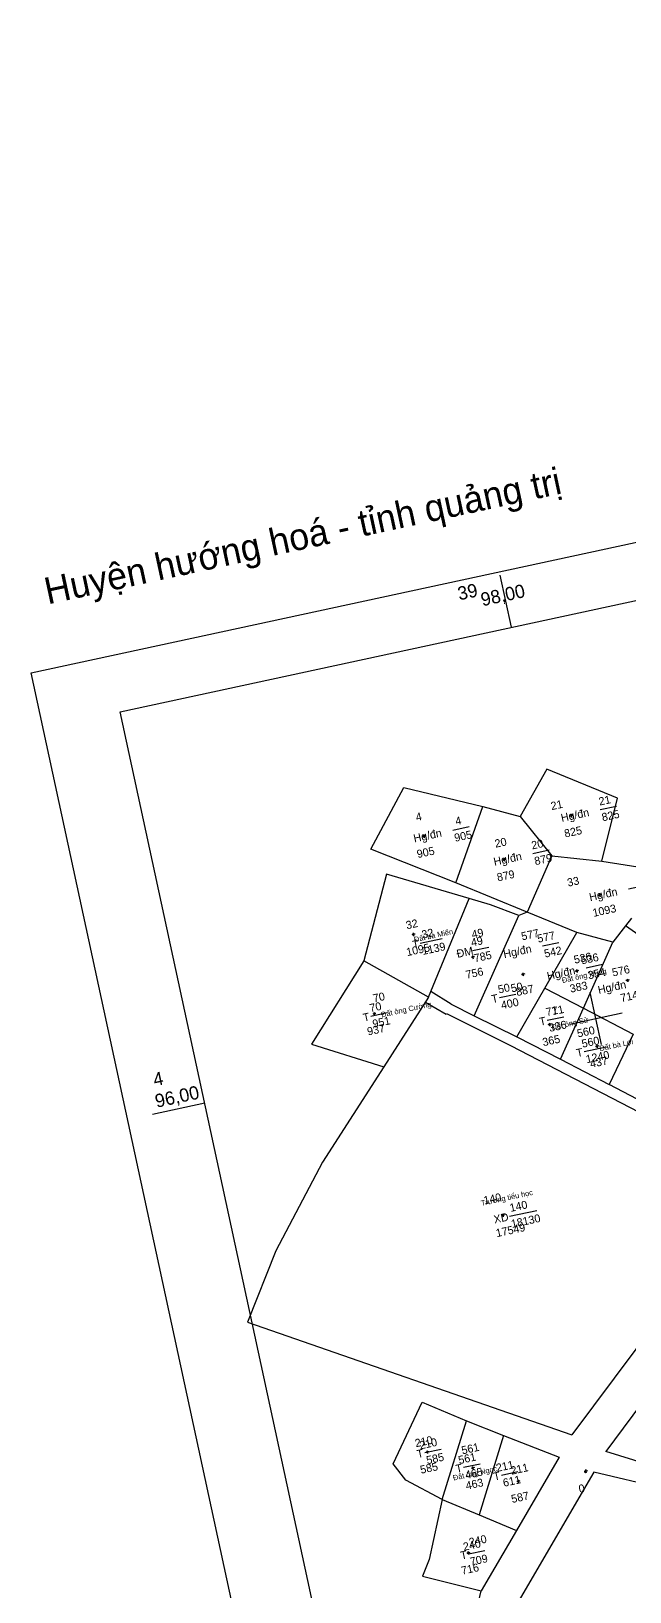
# Model space of a CAD drawing. Extents: x 537054 to 538409, y 1836408 to 1837892.
# Drawn here: x 537054 to 537279, y 1837240 to 1837825 of the extents above; entities that cross this region are included whole.
import ezdxf

# ---------------------------------------------------------------- set-up
doc = ezdxf.new("R2010")
doc.units = 0
for name, color, linetype in [('Level 11', 7, 'Continuous'), ('Level 15', 7, 'Continuous'), ('Level 2', 7, 'Continuous'), ('Level 22', 7, 'Continuous'), ('Level 45', 7, 'Continuous'), ('Level 56', 7, 'Continuous'), ('Level 63', 7, 'Continuous')]:
    doc.layers.add(name, color=color, linetype=linetype)

msp = doc.modelspace()

# ---------------------------------------------------------------- linework, layer by layer
at = {"layer": 'Level 11'}
for p, q in [((537256.51, 1837530.52), (537256.2, 1837530.45)), ((537256.75, 1837530.88), (537256.51, 1837530.52)), ((537256.51, 1837530.52), (537256.88, 1837530.28)), ((537256.68, 1837531.19), (537256.75, 1837530.88)), ((537257.12, 1837530.65), (537256.75, 1837530.88)), ((537256.88, 1837530.28), (537257.12, 1837530.65)), ((537256.88, 1837530.28), (537256.94, 1837529.98)), ((537257.43, 1837530.71), (537257.12, 1837530.65)), ((537201.5, 1837523.19), (537201.26, 1837522.82)), ((537201.43, 1837523.49), (537201.5, 1837523.19)), ((537201.86, 1837522.95), (537201.5, 1837523.19)), ((537201.26, 1837522.82), (537200.96, 1837522.76)), ((537201.26, 1837522.82), (537201.63, 1837522.59)), ((537201.63, 1837522.59), (537201.86, 1837522.95)), ((537201.63, 1837522.59), (537201.69, 1837522.28)), ((537202.17, 1837523.02), (537201.86, 1837522.95)), ((537231.26, 1837514.08), (537230.96, 1837514.01)), ((537231.5, 1837514.45), (537231.26, 1837514.08)), ((537231.26, 1837514.08), (537231.63, 1837513.84)), ((537231.43, 1837514.75), (537231.5, 1837514.45)), ((537231.87, 1837514.21), (537231.5, 1837514.45)), ((537231.63, 1837513.84), (537231.87, 1837514.21)), ((537231.63, 1837513.84), (537231.69, 1837513.54)), ((537232.17, 1837514.27), (537231.87, 1837514.21)), ((537267.12, 1837500.78), (537266.81, 1837500.71)), ((537267.36, 1837501.14), (537267.12, 1837500.78)), ((537267.12, 1837500.78), (537267.49, 1837500.54)), ((537267.29, 1837501.46), (537267.36, 1837501.14)), ((537267.73, 1837500.91), (537267.36, 1837501.14)), ((537267.49, 1837500.54), (537267.73, 1837500.91)), ((537267.49, 1837500.54), (537267.56, 1837500.23)), ((537268.04, 1837500.97), (537267.73, 1837500.91)), ((537197.3, 1837486.07), (537196.98, 1837486)), ((537197.53, 1837486.44), (537197.3, 1837486.07)), ((537197.3, 1837486.07), (537197.66, 1837485.83)), ((537197.47, 1837486.75), (537197.53, 1837486.44)), ((537197.9, 1837486.2), (537197.53, 1837486.44)), ((537197.66, 1837485.83), (537197.9, 1837486.2)), ((537197.66, 1837485.83), (537197.73, 1837485.52)), ((537198.21, 1837486.27), (537197.9, 1837486.2)), ((537219.55, 1837477.57), (537219.24, 1837477.51)), ((537219.79, 1837477.94), (537219.55, 1837477.57)), ((537219.55, 1837477.57), (537219.92, 1837477.34)), ((537219.72, 1837478.26), (537219.79, 1837477.94)), ((537220.16, 1837477.71), (537219.79, 1837477.94)), ((537219.92, 1837477.34), (537220.16, 1837477.71)), ((537219.92, 1837477.34), (537219.98, 1837477.02)), ((537220.47, 1837477.77), (537220.16, 1837477.71)), ((537238.41, 1837471.1), (537238.11, 1837471.03)), ((537238.65, 1837471.47), (537238.41, 1837471.1)), ((537238.41, 1837471.1), (537238.78, 1837470.86)), ((537238.58, 1837471.77), (537238.65, 1837471.47)), ((537239.02, 1837471.23), (537238.65, 1837471.47)), ((537238.78, 1837470.86), (537239.02, 1837471.23)), ((537238.78, 1837470.86), (537238.84, 1837470.56)), ((537239.32, 1837471.29), (537239.02, 1837471.23)), ((537258.57, 1837472.35), (537258.26, 1837472.28)), ((537258.81, 1837472.72), (537258.57, 1837472.35)), ((537258.57, 1837472.35), (537258.94, 1837472.11)), ((537258.74, 1837473.03), (537258.81, 1837472.72)), ((537259.18, 1837472.48), (537258.81, 1837472.72)), ((537258.94, 1837472.11), (537259.18, 1837472.48)), ((537258.94, 1837472.11), (537259.01, 1837471.8)), ((537259.49, 1837472.55), (537259.18, 1837472.48)), ((537277.55, 1837468.85), (537277.24, 1837468.78)), ((537277.78, 1837469.22), (537277.55, 1837468.85)), ((537277.55, 1837468.85), (537277.92, 1837468.61)), ((537277.72, 1837469.52), (537277.78, 1837469.22)), ((537278.15, 1837468.98), (537277.78, 1837469.22)), ((537277.92, 1837468.61), (537278.15, 1837468.98)), ((537277.92, 1837468.61), (537277.98, 1837468.31)), ((537278.46, 1837469.04), (537278.15, 1837468.98)), ((537182.63, 1837456.32), (537182.33, 1837456.25)), ((537182.87, 1837456.68), (537182.63, 1837456.32)), ((537182.63, 1837456.32), (537183, 1837456.08)), ((537182.81, 1837456.99), (537182.87, 1837456.68)), ((537183.24, 1837456.45), (537182.87, 1837456.68)), ((537183, 1837456.08), (537183.24, 1837456.45)), ((537183, 1837456.08), (537183.07, 1837455.77)), ((537183.54, 1837456.51), (537183.24, 1837456.45)), ((537248.47, 1837452.97), (537248.54, 1837452.66)), ((537248.3, 1837452.29), (537248, 1837452.23)), ((537248.54, 1837452.66), (537248.3, 1837452.29)), ((537248.3, 1837452.29), (537248.67, 1837452.05)), ((537248.91, 1837452.42), (537248.54, 1837452.66)), ((537248.67, 1837452.05), (537248.91, 1837452.42)), ((537248.67, 1837452.05), (537248.74, 1837451.74)), ((537249.21, 1837452.49), (537248.91, 1837452.42)), ((537266.13, 1837444.15), (537265.82, 1837444.08)), ((537266.37, 1837444.52), (537266.13, 1837444.15)), ((537266.13, 1837444.15), (537266.5, 1837443.91)), ((537266.3, 1837444.83), (537266.37, 1837444.52)), ((537266.74, 1837444.28), (537266.37, 1837444.52)), ((537266.5, 1837443.91), (537266.74, 1837444.28)), ((537266.5, 1837443.91), (537266.57, 1837443.6)), ((537267.05, 1837444.35), (537266.74, 1837444.28)), ((537230.85, 1837380.73), (537230.55, 1837380.66)), ((537231.09, 1837381.1), (537230.85, 1837380.73)), ((537230.85, 1837380.73), (537231.22, 1837380.49)), ((537231.02, 1837381.4), (537231.09, 1837381.1)), ((537231.46, 1837380.86), (537231.09, 1837381.1)), ((537231.22, 1837380.49), (537231.46, 1837380.86)), ((537231.22, 1837380.49), (537231.28, 1837380.19)), ((537231.76, 1837380.92), (537231.46, 1837380.86)), ((537202.49, 1837292.02), (537202.19, 1837291.95)), ((537202.73, 1837292.38), (537202.49, 1837292.02)), ((537202.49, 1837292.02), (537202.86, 1837291.78)), ((537202.66, 1837292.7), (537202.73, 1837292.38)), ((537203.1, 1837292.15), (537202.73, 1837292.38)), ((537202.86, 1837291.78), (537203.1, 1837292.15)), ((537202.86, 1837291.78), (537202.93, 1837291.47)), ((537203.4, 1837292.21), (537203.1, 1837292.15)), ((537219.55, 1837286.04), (537219.24, 1837285.97)), ((537219.79, 1837286.41), (537219.55, 1837286.04)), ((537219.55, 1837286.04), (537219.92, 1837285.8)), ((537219.72, 1837286.72), (537219.79, 1837286.41)), ((537220.15, 1837286.17), (537219.79, 1837286.41)), ((537219.92, 1837285.8), (537220.15, 1837286.17)), ((537219.92, 1837285.8), (537219.98, 1837285.49)), ((537220.47, 1837286.24), (537220.15, 1837286.17)), ((537261.89, 1837284.84), (537261.58, 1837284.77)), ((537262.12, 1837285.21), (537261.89, 1837284.84)), ((537261.89, 1837284.84), (537262.25, 1837284.6)), ((537262.06, 1837285.51), (537262.12, 1837285.21)), ((537262.49, 1837284.97), (537262.12, 1837285.21)), ((537262.25, 1837284.6), (537262.49, 1837284.97)), ((537262.25, 1837284.6), (537262.32, 1837284.3)), ((537262.79, 1837285.03), (537262.49, 1837284.97)), ((537236.61, 1837281.07), (537236.31, 1837281)), ((537236.85, 1837281.44), (537236.61, 1837281.07)), ((537236.61, 1837281.07), (537236.98, 1837280.83)), ((537236.78, 1837281.75), (537236.85, 1837281.44)), ((537237.22, 1837281.2), (537236.85, 1837281.44)), ((537236.98, 1837280.83), (537237.22, 1837281.2)), ((537236.98, 1837280.83), (537237.05, 1837280.52)), ((537237.52, 1837281.27), (537237.22, 1837281.2)), ((537217.87, 1837254.2), (537217.56, 1837254.13)), ((537218.11, 1837254.57), (537217.87, 1837254.2)), ((537217.87, 1837254.2), (537218.24, 1837253.96)), ((537218.04, 1837254.87), (537218.11, 1837254.57)), ((537218.48, 1837254.33), (537218.11, 1837254.57)), ((537218.24, 1837253.96), (537218.48, 1837254.33)), ((537218.79, 1837254.4), (537218.48, 1837254.33)), ((537218.24, 1837253.96), (537218.3, 1837253.66))]:
    msp.add_line(p, q, dxfattribs=at)
for centre in [(537256.81, 1837530.58), (537201.56, 1837522.89), (537231.56, 1837514.14), (537267.43, 1837500.84), (537197.6, 1837486.13), (537219.85, 1837477.64), (537238.71, 1837471.16), (537258.87, 1837472.42), (537277.85, 1837468.91), (537182.94, 1837456.38), (537248.6, 1837452.36), (537266.43, 1837444.22), (537231.15, 1837380.79), (537202.8, 1837292.08), (537219.85, 1837286.11), (537262.19, 1837284.9), (537236.91, 1837281.13), (537218.17, 1837254.26)]:
    msp.add_circle(centre, 0.075, dxfattribs=at)
at = {"layer": 'Level 15'}
for p, q in [((537267.56, 1837532.9), (537273.72, 1837534.23)), ((537212.31, 1837525.21), (537218.47, 1837526.54)), ((537242.32, 1837516.47), (537248.48, 1837517.8)), ((537278.18, 1837503.17), (537286.39, 1837504.95)), ((537200.17, 1837482.8), (537208.38, 1837484.57)), ((537245.98, 1837481.8), (537252.14, 1837483.13)), ((537219.68, 1837480.05), (537225.84, 1837481.38)), ((537262.34, 1837473.65), (537268.5, 1837474.98)), ((537229.8, 1837462.44), (537235.96, 1837463.77)), ((537181.66, 1837455.47), (537187.82, 1837456.8)), ((537247.75, 1837453.95), (537253.91, 1837455.28)), ((537261.6, 1837442.21), (537269.81, 1837443.98)), ((537233.59, 1837380.46), (537243.85, 1837382.68)), ((537201.82, 1837291.88), (537207.97, 1837293.21)), ((537216.39, 1837286.35), (537222.55, 1837287.68)), ((537230.55, 1837283.43), (537236.7, 1837284.76)), ((537218.19, 1837253.86), (537224.35, 1837255.19))]:
    msp.add_line(p, q, dxfattribs=at)
at = {"layer": 'Level 22'}
for points in [[(537268.23, 1837513.61), (537274.11, 1837537.17), (537247.64, 1837548.05), (537237.58, 1837530.33)], [(537213.47, 1837505.51), (537181.64, 1837518.03), (537193.99, 1837541.21), (537223.61, 1837534.05)], [(537213.47, 1837505.51), (537223.61, 1837534.05)], [(537223.61, 1837534.05), (537237.58, 1837530.33)], [(537237.58, 1837530.33), (537249.5, 1837515.62)], [(537249.5, 1837515.62), (537240.25, 1837494.4)], [(537249.5, 1837515.62), (537268.23, 1837513.61)], [(537268.23, 1837513.61), (537296.8, 1837509.03)], [(537218.54, 1837499.53), (537187.53, 1837508.76), (537179.07, 1837476.23)], [(537240.25, 1837494.4), (537213.47, 1837505.51)], [(537204.12, 1837464.72), (537218.54, 1837499.53)], [(537237.06, 1837493.2), (537226.51, 1837497.15), (537218.54, 1837499.53)], [(537240.25, 1837494.4), (537237.06, 1837493.2)], [(537258.88, 1837486.88), (537240.25, 1837494.4)], [(537220.35, 1837455.6), (537237.06, 1837493.2)], [(537277.09, 1837489.38), (537272.31, 1837483.26)], [(537279.28, 1837492.18), (537277.09, 1837489.38)], [(537293.83, 1837477.61), (537277.09, 1837489.38)], [(537246.8, 1837465.94), (537258.88, 1837486.88)], [(537272.31, 1837483.26), (537258.88, 1837486.88)], [(537261.3, 1837458.49), (537272.31, 1837483.26)], [(537179.07, 1837476.23), (537159.38, 1837444.96), (537186.51, 1837436.47)], [(537203.23, 1837462.56), (537179.07, 1837476.23)], [(537203.23, 1837462.56), (537204.12, 1837464.72)], [(537211.8, 1837459.97), (537204.12, 1837464.72)], [(537236.29, 1837447.74), (537246.8, 1837465.94)], [(537246.8, 1837465.94), (537261.3, 1837458.49)], [(537203.23, 1837462.56), (537186.51, 1837436.47)], [(537202.08, 1837460.77), (537209.91, 1837456.22), (537209.98, 1837456.41), (537233.96, 1837444.44), (537292.52, 1837414.05), (537299.31, 1837409.93), (537328.51, 1837394.32)], [(537211.8, 1837459.97), (537220.35, 1837455.6)], [(537220.35, 1837455.6), (537236.29, 1837447.74)], [(537252.75, 1837439.29), (537261.3, 1837458.49)], [(537261.3, 1837458.49), (537280.01, 1837448.76)], [(537236.29, 1837447.74), (537252.75, 1837439.29)], [(537280.01, 1837448.76), (537270.94, 1837429.81)], [(537186.51, 1837436.47), (537163.58, 1837400.68)], [(537252.75, 1837439.29), (537270.94, 1837429.81)], [(537294.51, 1837417.54), (537270.94, 1837429.81)], [(537163.58, 1837400.68), (537145.99, 1837367.51), (537135.43, 1837340.78), (537256.99, 1837298.59)], [(537328.51, 1837394.32), (537256.99, 1837298.59)], [(537286.38, 1837314.65), (537269.71, 1837292.34)], [(537208.42, 1837274.26), (537194.71, 1837281.51), (537190.06, 1837287.65), (537200.84, 1837310.72), (537217.43, 1837303.73)], [(537208.42, 1837274.26), (537217.43, 1837303.73)], [(537217.43, 1837303.73), (537231.4, 1837298.29)], [(537231.4, 1837298.29), (537222.27, 1837268.48)], [(537231.4, 1837298.29), (537252.27, 1837290.17)], [(537252.27, 1837290.17), (537236.2, 1837262.65)], [(537306.38, 1837280.89), (537269.71, 1837292.34)], [(537265.23, 1837284.58), (537235.07, 1837232.95)], [(537262.5, 1837285.23), (537262.21, 1837285.3), (537261.89, 1837284.3), (537262.5, 1837285.23)], [(537341.34, 1837266.48), (537265.23, 1837284.58)], [(537208.42, 1837274.26), (537203.44, 1837251.78), (537200.97, 1837245.5), (537222.99, 1837240.02)], [(537208.42, 1837274.26), (537222.27, 1837268.48)], [(537222.27, 1837268.48), (537236.2, 1837262.65)], [(537236.2, 1837262.65), (537222.99, 1837240.02)], [(537216.22, 1837211.31), (537222.99, 1837240.02)]]:
    msp.add_lwpolyline(points, dxfattribs=at)
at = {"layer": 'Level 63'}
for p, q in [((537234.35, 1837601.23), (537230.13, 1837620.78)), ((537268.11, 1837444.84), (537263.89, 1837464.38)), ((537256.23, 1837452.5), (537275.78, 1837456.72)), ((537099.83, 1837418.73), (537119.38, 1837422.96))]:
    msp.add_line(p, q, dxfattribs=at)
for points in [[(537294.94, 1836469.79), (537054.37, 1837584.12), (538168.69, 1837824.69), (538409.27, 1836710.36)], [(537319.86, 1836494.35), (537087.72, 1837569.58), (538162.95, 1837801.71), (538395.09, 1836726.48)]]:
    msp.add_lwpolyline(points, close=True, dxfattribs=at)

# ---------------------------------------------------------------- texts
at = {"layer": 'Level 15'}
for s, p in [('21', (537267.39, 1837534.4)), ('4', (537213.61, 1837527.02)), ('Hg/đn', (537253.22, 1837528.27)), ('825', (537268.51, 1837528.5)), ('Hg/đn', (537197.97, 1837520.58)), ('905', (537213.26, 1837520.81)), ('20', (537242.15, 1837517.96)), ('Hg/đn', (537227.98, 1837511.83)), ('879', (537243.27, 1837512.07)), ('Hg/đn', (537263.83, 1837498.54)), ('32', (537201.03, 1837484.52)), ('T', (537197.55, 1837480.7)), ('1139', (537201.12, 1837478.4)), ('49', (537219.51, 1837481.55)), ('577', (537244.35, 1837482.98)), ('ĐM', (537214.13, 1837477.32)), ('785', (537220.63, 1837475.65)), ('Hg/đn', (537231.64, 1837477.17)), ('542', (537246.93, 1837477.4)), ('536', (537260.71, 1837474.83)), ('Hg/đn', (537248, 1837469.01)), ('354', (537263.29, 1837469.25)), ('50', (537229.63, 1837463.94)), ('Hg/đn', (537267.08, 1837463.77)), ('70', (537181.5, 1837456.97)), ('T', (537227.19, 1837460.34)), ('400', (537230.75, 1837458.04)), ('71', (537247.58, 1837455.45)), ('T', (537179.04, 1837453.37)), ('951', (537182.61, 1837451.07)), ('T', (537245.13, 1837451.85)), ('336', (537248.7, 1837449.55)), ('560', (537260.99, 1837443.61)), ('T', (537258.98, 1837440.11)), ('1240', (537262.55, 1837437.81)), ('140', (537234.01, 1837382.08)), ('XD', (537228.04, 1837377.73)), ('18130', (537234.54, 1837376.06)), ('210', (537200.18, 1837293.06)), ('T', (537199.2, 1837289.78)), ('585', (537202.77, 1837287.48)), ('561', (537214.76, 1837287.53)), ('T', (537213.78, 1837284.25)), ('465', (537217.34, 1837281.95)), ('T', (537227.93, 1837281.33)), ('211', (537228.91, 1837284.61)), ('611', (537231.5, 1837279.03)), ('T', (537215.57, 1837251.76)), ('240', (537216.55, 1837255.04)), ('709', (537219.14, 1837249.46))]:
    msp.add_text(s, height=3, rotation=12.1827, dxfattribs=at).set_placement(p)
at = {"layer": 'Level 2'}
for s, p in [('Đất bà Miến', (537198.04, 1837483.16)), ('Đất ông Hùng', (537253.46, 1837467.88)), ('Đất ông Cường', (537185.73, 1837454.99)), ('Đất ông Sử', (537249.58, 1837450.26)), ('Đất bà Lợi', (537267.53, 1837442.33)), ('Trường tiểu học', (537223.16, 1837384.33)), ('Đất ông Ngọc', (537212.64, 1837281.38))]:
    msp.add_text(s, height=2, rotation=12.1827, dxfattribs=at).set_placement(p)
at = {"layer": 'Level 22'}
msp.add_text('Huyện hướng hoá - tỉnh quảng trị', height=10, rotation=12.1827, dxfattribs=at).set_placement((537060.54, 1837609.79))
at = {"layer": 'Level 45'}
for s, p in [('21', (537249.43, 1837532.69)), ('4', (537198.8, 1837528.52)), ('20', (537228.41, 1837518.6)), ('33', (537255.6, 1837504)), ('32', (537195.14, 1837488.03)), ('49', (537219.73, 1837484.57)), ('577', (537238.36, 1837483.86)), ('536', (537258.06, 1837475.09)), ('576', (537272.38, 1837470.31)), ('50', (537234.44, 1837464.36)), ('70', (537182.79, 1837460.62)), ('71', (537249.87, 1837455.78)), ('560', (537259.27, 1837447.47)), ('140', (537224.24, 1837384.87)), ('210', (537198.51, 1837293.86)), ('561', (537215.95, 1837291.19)), ('211', (537234.39, 1837283.57)), ('240', (537218.75, 1837256.76))]:
    msp.add_text(s, height=3, rotation=12.1827, dxfattribs=at).set_placement(p)
at = {"layer": 'Level 56'}
for s, p in [('825', (537254.48, 1837522.41)), ('905', (537199.23, 1837514.71)), ('879', (537229.24, 1837505.97)), ('1093', (537265.1, 1837492.67)), ('1095', (537195.27, 1837477.96)), ('756', (537217.52, 1837469.46)), ('887', (537236.39, 1837462.99)), ('383', (537256.55, 1837464.24)), ('714', (537275.52, 1837460.74)), ('937', (537180.61, 1837448.21)), ('365', (537246.28, 1837444.18)), ('437', (537264.11, 1837436.04)), ('17549', (537228.83, 1837372.62)), ('585', (537200.47, 1837283.91)), ('463', (537217.52, 1837277.93)), ('0', (537259.86, 1837276.73)), ('587', (537234.59, 1837272.96)), ('716', (537215.85, 1837246.09))]:
    msp.add_text(s, height=3, rotation=12.1827, dxfattribs=at).set_placement(p)
at = {"layer": 'Level 63'}
for s, p in [('39', (537214.78, 1837611.33)), ('98,00', (537223.44, 1837609.11)), ('4', (537100.65, 1837429.14)), ('96,00', (537101.36, 1837421.11))]:
    msp.add_text(s, height=5, rotation=12.1827, dxfattribs=at).set_placement(p)

doc.saveas('drawing.dxf')
